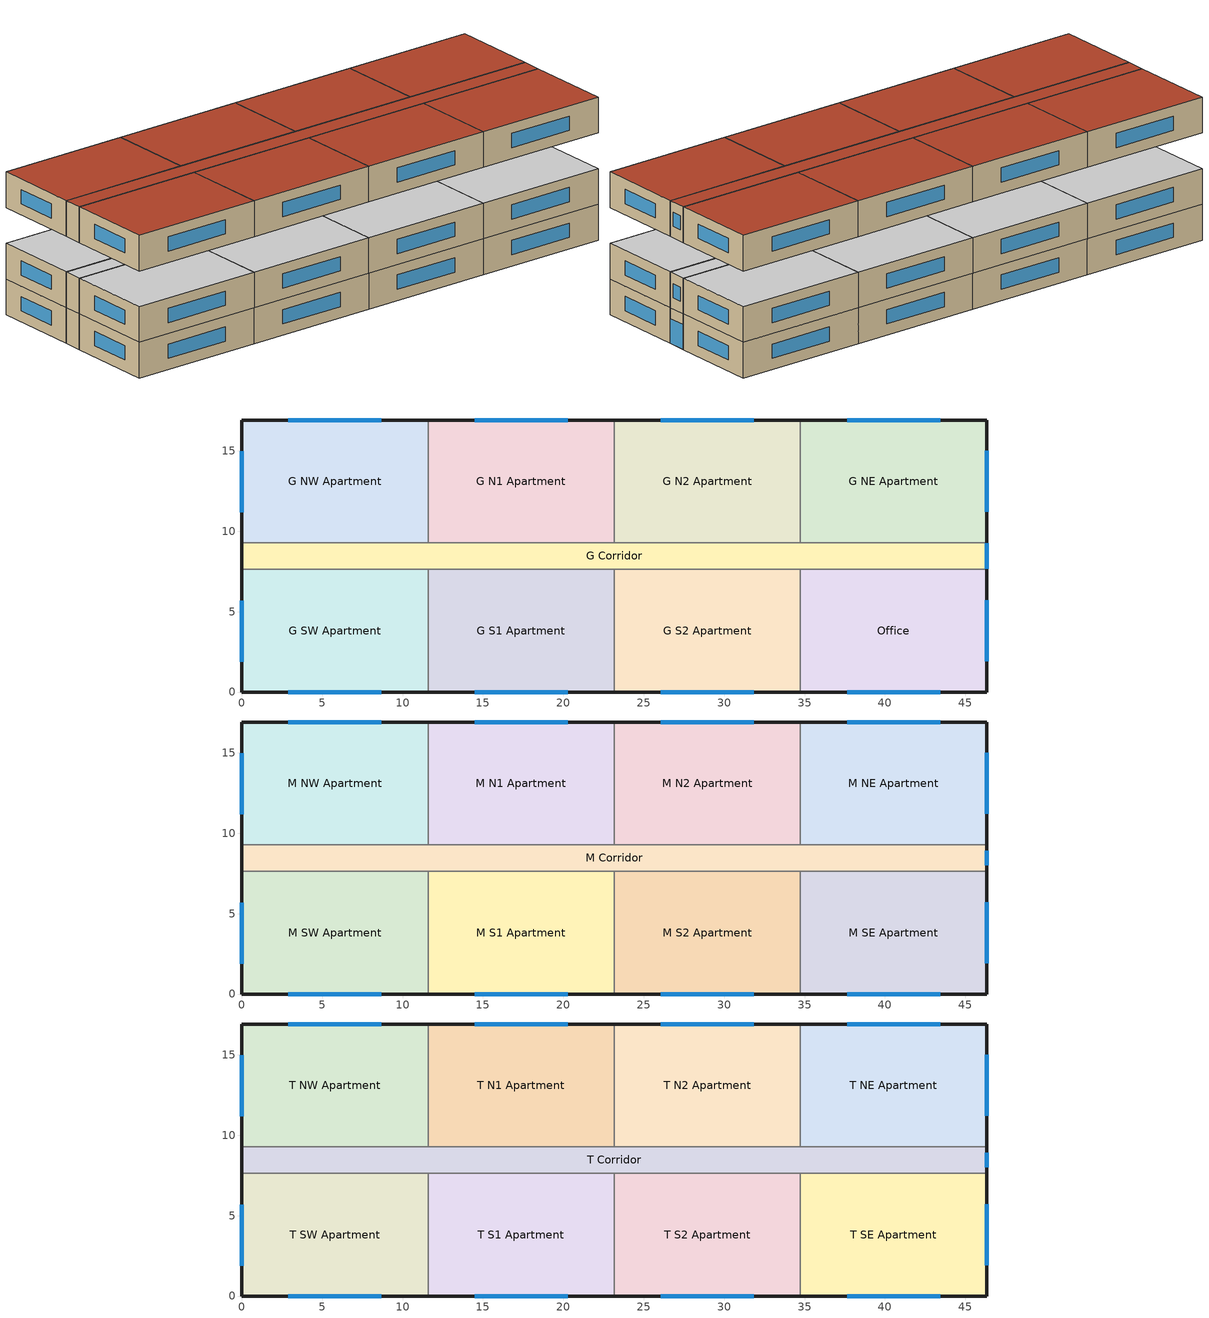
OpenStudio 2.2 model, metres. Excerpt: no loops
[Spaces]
G S1 Apartment
 floor ground: 23.16,7.62 23.16,0 11.58,0 11.58,7.62 z0
 wall outside: 11.58,0 23.16,0 z0:3.05
 wall to G S2 Apartment: 23.16,0 23.16,7.62 z0:3.05
 wall to G Corridor: 23.16,7.62 11.58,7.62 z0:3.05
 wall to G SW Apartment: 11.58,7.62 11.58,0 z0:3.05
 window: 14.48,0 20.27,0 z0.95:2.17
 ceiling adiabatic (Floor Adiabatic construction): 23.16,0 23.16,7.62 11.58,7.62 11.58,0 z3.05
G S2 Apartment
 floor ground: 34.75,7.62 34.75,0 23.16,0 23.16,7.62 z0
 wall outside: 23.16,0 34.75,0 z0:3.05
 wall to Office: 34.75,0 34.75,7.62 z0:3.05
 wall to G Corridor: 34.75,7.62 23.16,7.62 z0:3.05
 window: 26.06,0 31.85,0 z0.95:2.17
 ceiling adiabatic (Floor Adiabatic construction): 34.75,0 34.75,7.62 23.16,7.62 23.16,0 z3.05
G NE Apartment
 floor ground: 46.33,16.92 46.33,9.3 34.75,9.3 34.75,16.92 z0
 wall outside: 46.33,9.3 46.33,16.92 34.75,16.92 z0:3.05
 wall to G Corridor: 34.75,9.3 46.33,9.3 z0:3.05
 wall to G N2 Apartment: 34.75,16.92 34.75,9.3 z0:3.05
 window: 46.33,11.2 46.33,15.01 / 43.43,16.92 37.64,16.92 z0.95:2.17
 ceiling adiabatic (Floor Adiabatic construction): 46.33,9.3 46.33,16.92 34.75,16.92 34.75,9.3 z3.05
G NW Apartment
 floor ground: 11.58,16.92 11.58,9.3 0,9.3 0,16.92 z0
 wall outside: 11.58,16.92 0,16.92 0,9.3 z0:3.05
 wall to G N1 Apartment: 11.58,9.3 11.58,16.92 z0:3.05
 wall to G Corridor: 0,9.3 11.58,9.3 z0:3.05
 window: 8.69,16.92 2.89,16.92 / 0,14.97 0,11.16 z0.95:2.17
 ceiling adiabatic (Floor Adiabatic construction): 11.58,9.3 11.58,16.92 0,16.92 0,9.3 z3.05
G N1 Apartment
 floor ground: 23.16,16.92 23.16,9.3 11.58,9.3 11.58,16.92 z0
 wall outside: 23.16,16.92 11.58,16.92 z0:3.05
 wall to G N2 Apartment: 23.16,9.3 23.16,16.92 z0:3.05
 wall to G Corridor: 11.58,9.3 23.16,9.3 z0:3.05
 window: 20.27,16.92 14.48,16.92 z0.95:2.17
 ceiling adiabatic (Floor Adiabatic construction): 23.16,9.3 23.16,16.92 11.58,16.92 11.58,9.3 z3.05
Office
 floor ground: 46.33,7.62 46.33,0 34.75,0 34.75,7.62 z0
 wall outside: 34.75,0 46.33,0 46.33,7.62 z0:3.05
 wall to G Corridor: 46.33,7.62 34.75,7.62 z0:3.05
 window: 46.33,1.9 46.33,5.71 / 37.64,0 43.43,0 z0.95:2.17
 ceiling adiabatic (Floor Adiabatic construction): 46.33,0 46.33,7.62 34.75,7.62 34.75,0 z3.05
G Corridor
 floor ground: 46.33,9.3 46.33,7.62 0,7.62 0,9.3 z0
 wall outside: 46.33,7.62 46.33,9.3 / 0,9.3 0,7.62 z0:3.05
 wall to G N2 Apartment: 34.75,9.3 23.16,9.3 z0:3.05
 wall to G SW Apartment: 0,7.62 11.58,7.62 z0:3.05
 window: 46.33,7.67 46.33,9.25 z0.03:2.13
 ceiling adiabatic (Floor Adiabatic construction): 46.33,7.62 46.33,9.3 0,9.3 0,7.62 z3.05
G SW Apartment
 floor ground: 11.58,7.62 11.58,0 0,0 0,7.62 z0
 wall outside: 0,7.62 0,0 11.58,0 z0:3.05
 window: 0,5.68 0,1.87 / 2.9,0 8.69,0 z0.95:2.17
 ceiling adiabatic (Floor Adiabatic construction): 11.58,0 11.58,7.62 0,7.62 0,0 z3.05
G N2 Apartment
 floor ground: 34.75,16.92 34.75,9.3 23.16,9.3 23.16,16.92 z0
 wall outside: 34.75,16.92 23.16,16.92 z0:3.05
 window: 31.85,16.92 26.06,16.92 z0.95:2.17
 ceiling adiabatic (Floor Adiabatic construction): 34.75,9.3 34.75,16.92 23.16,16.92 23.16,9.3 z3.05
M S2 Apartment
 floor adiabatic (Floor Adiabatic construction): 34.75,7.62 34.75,0 23.16,0 23.16,7.62 z3.05
 wall outside: 23.16,0 34.75,0 z3.05:6.1
 wall to M SE Apartment: 34.75,0 34.75,7.62 z3.05:6.1
 wall to M S1 Apartment: 23.16,7.62 23.16,0 z3.05:6.1
 wall to M Corridor: 34.75,7.62 23.16,7.62 z3.05:6.1
 window: 26.06,0 31.85,0 z4:5.22
 ceiling adiabatic (Floor Adiabatic construction): 34.75,0 34.75,7.62 23.16,7.62 23.16,0 z6.1
M SE Apartment
 floor adiabatic (Floor Adiabatic construction): 46.33,7.62 46.33,0 34.75,0 34.75,7.62 z3.05
 wall outside: 34.75,0 46.33,0 46.33,7.62 z3.05:6.1
 wall to M Corridor: 46.33,7.62 34.75,7.62 z3.05:6.1
 window: 37.64,0 43.43,0 / 46.33,1.9 46.33,5.71 z4:5.22
 ceiling adiabatic (Floor Adiabatic construction): 46.33,0 46.33,7.62 34.75,7.62 34.75,0 z6.1
M Corridor
 floor adiabatic (Floor Adiabatic construction): 46.33,9.3 46.33,7.62 0,7.62 0,9.3 z3.05
 wall outside: 0,9.3 0,7.62 / 46.33,7.62 46.33,9.3 z3.05:6.1
 wall to M SW Apartment: 0,7.62 11.58,7.62 z3.05:6.1
 wall to M N1 Apartment: 23.16,9.3 11.58,9.3 z3.05:6.1
 wall to M NE Apartment: 46.33,9.3 34.75,9.3 z3.05:6.1
 wall to M N2 Apartment: 34.75,9.3 23.16,9.3 z3.05:6.1
 wall to M S1 Apartment: 11.58,7.62 23.16,7.62 z3.05:6.1
 wall to M NW Apartment: 11.58,9.3 0,9.3 z3.05:6.1
 window: 46.33,8 46.33,8.91 z4:5.22
 ceiling adiabatic (Floor Adiabatic construction): 46.33,7.62 46.33,9.3 0,9.3 0,7.62 z6.1
M SW Apartment
 floor adiabatic (Floor Adiabatic construction): 11.58,7.62 11.58,0 0,0 0,7.62 z3.05
 wall outside: 0,7.62 0,0 11.58,0 z3.05:6.1
 wall to M S1 Apartment: 11.58,0 11.58,7.62 z3.05:6.1
 window: 0,5.68 0,1.87 / 2.9,0 8.69,0 z4:5.22
 ceiling adiabatic (Floor Adiabatic construction): 11.58,0 11.58,7.62 0,7.62 0,0 z6.1
M NE Apartment
 floor adiabatic (Floor Adiabatic construction): 46.33,16.92 46.33,9.3 34.75,9.3 34.75,16.92 z3.05
 wall outside: 46.33,9.3 46.33,16.92 34.75,16.92 z3.05:6.1
 wall to M N2 Apartment: 34.75,16.92 34.75,9.3 z3.05:6.1
 window: 46.33,11.2 46.33,15.01 / 43.43,16.92 37.64,16.92 z4:5.22
 ceiling adiabatic (Floor Adiabatic construction): 46.33,9.3 46.33,16.92 34.75,16.92 34.75,9.3 z6.1
M N2 Apartment
 floor adiabatic (Floor Adiabatic construction): 34.75,16.92 34.75,9.3 23.16,9.3 23.16,16.92 z3.05
 wall outside: 34.75,16.92 23.16,16.92 z3.05:6.1
 wall to M N1 Apartment: 23.16,16.92 23.16,9.3 z3.05:6.1
 window: 31.85,16.92 26.06,16.92 z4:5.22
 ceiling adiabatic (Floor Adiabatic construction): 34.75,9.3 34.75,16.92 23.16,16.92 23.16,9.3 z6.1
M N1 Apartment
 floor adiabatic (Floor Adiabatic construction): 23.16,16.92 23.16,9.3 11.58,9.3 11.58,16.92 z3.05
 wall outside: 23.16,16.92 11.58,16.92 z3.05:6.1
 wall to M NW Apartment: 11.58,16.92 11.58,9.3 z3.05:6.1
 window: 20.27,16.92 14.48,16.92 z4:5.22
 ceiling adiabatic (Floor Adiabatic construction): 23.16,9.3 23.16,16.92 11.58,16.92 11.58,9.3 z6.1
M S1 Apartment
 floor adiabatic (Floor Adiabatic construction): 23.16,7.62 23.16,0 11.58,0 11.58,7.62 z3.05
 wall outside: 11.58,0 23.16,0 z3.05:6.1
 window: 14.48,0 20.27,0 z4:5.22
 ceiling adiabatic (Floor Adiabatic construction): 23.16,0 23.16,7.62 11.58,7.62 11.58,0 z6.1
M NW Apartment
 floor adiabatic (Floor Adiabatic construction): 11.58,16.92 11.58,9.3 0,9.3 0,16.92 z3.05
 wall outside: 11.58,16.92 0,16.92 0,9.3 z3.05:6.1
 window: 0,14.97 0,11.16 / 8.69,16.92 2.89,16.92 z4:5.22
 ceiling adiabatic (Floor Adiabatic construction): 11.58,9.3 11.58,16.92 0,16.92 0,9.3 z6.1
T SW Apartment
 floor adiabatic (Floor Adiabatic construction): 11.58,7.62 11.58,0 0,0 0,7.62 z9.14
 wall outside: 0,7.62 0,0 11.58,0 z9.14:12.19
 wall to T S1 Apartment: 11.58,0 11.58,7.62 z9.14:12.19
 wall to T Corridor: 11.58,7.62 0,7.62 z9.14:12.19
 window: 0,5.68 0,1.87 / 2.9,0 8.69,0 z10.1:11.32
 roof outside: 11.58,0 11.58,7.62 0,7.62 0,0 z12.19
T N1 Apartment
 floor adiabatic (Floor Adiabatic construction): 23.16,16.92 23.16,9.3 11.58,9.3 11.58,16.92 z9.14
 wall outside: 23.16,16.92 11.58,16.92 z9.14:12.19
 wall to T Corridor: 11.58,9.3 23.16,9.3 z9.14:12.19
 wall to T NW Apartment: 11.58,16.92 11.58,9.3 z9.14:12.19
 wall to T N2 Apartment: 23.16,9.3 23.16,16.92 z9.14:12.19
 window: 20.27,16.92 14.48,16.92 z10.1:11.32
 roof outside: 23.16,9.3 23.16,16.92 11.58,16.92 11.58,9.3 z12.19
T Corridor
 floor adiabatic (Floor Adiabatic construction): 46.33,9.3 46.33,7.62 0,7.62 0,9.3 z9.14
 wall outside: 46.33,7.62 46.33,9.3 / 0,9.3 0,7.62 z9.14:12.19
 wall to T SE Apartment: 34.75,7.62 46.33,7.62 z9.14:12.19
 wall to T S1 Apartment: 11.58,7.62 23.16,7.62 z9.14:12.19
 wall to T NW Apartment: 11.58,9.3 0,9.3 z9.14:12.19
 wall to T N2 Apartment: 34.75,9.3 23.16,9.3 z9.14:12.19
 wall to T S2 Apartment: 23.16,7.62 34.75,7.62 z9.14:12.19
 wall to T NE Apartment: 46.33,9.3 34.75,9.3 z9.14:12.19
 window: 46.33,8 46.33,8.91 z10.1:11.32
 roof outside: 46.33,7.62 46.33,9.3 0,9.3 0,7.62 z12.19
T N2 Apartment
 floor adiabatic (Floor Adiabatic construction): 34.75,16.92 34.75,9.3 23.16,9.3 23.16,16.92 z9.14
 wall outside: 34.75,16.92 23.16,16.92 z9.14:12.19
 wall to T NE Apartment: 34.75,9.3 34.75,16.92 z9.14:12.19
 window: 31.85,16.92 26.06,16.92 z10.1:11.32
 roof outside: 34.75,9.3 34.75,16.92 23.16,16.92 23.16,9.3 z12.19
T NW Apartment
 floor adiabatic (Floor Adiabatic construction): 11.58,16.92 11.58,9.3 0,9.3 0,16.92 z9.14
 wall outside: 11.58,16.92 0,16.92 0,9.3 z9.14:12.19
 window: 8.69,16.92 2.89,16.92 / 0,14.97 0,11.16 z10.1:11.32
 roof outside: 11.58,9.3 11.58,16.92 0,16.92 0,9.3 z12.19
T NE Apartment
 floor adiabatic (Floor Adiabatic construction): 46.33,16.92 46.33,9.3 34.75,9.3 34.75,16.92 z9.14
 wall outside: 46.33,9.3 46.33,16.92 34.75,16.92 z9.14:12.19
 window: 43.43,16.92 37.64,16.92 / 46.33,11.2 46.33,15.01 z10.1:11.32
 roof outside: 46.33,9.3 46.33,16.92 34.75,16.92 34.75,9.3 z12.19
T S2 Apartment
 floor adiabatic (Floor Adiabatic construction): 34.75,7.62 34.75,0 23.16,0 23.16,7.62 z9.14
 wall outside: 23.16,0 34.75,0 z9.14:12.19
 wall to T SE Apartment: 34.75,0 34.75,7.62 z9.14:12.19
 wall to T S1 Apartment: 23.16,7.62 23.16,0 z9.14:12.19
 window: 26.06,0 31.85,0 z10.1:11.32
 roof outside: 34.75,0 34.75,7.62 23.16,7.62 23.16,0 z12.19
T S1 Apartment
 floor adiabatic (Floor Adiabatic construction): 23.16,7.62 23.16,0 11.58,0 11.58,7.62 z9.14
 wall outside: 11.58,0 23.16,0 z9.14:12.19
 window: 14.48,0 20.27,0 z10.1:11.32
 roof outside: 23.16,0 23.16,7.62 11.58,7.62 11.58,0 z12.19
T SE Apartment
 floor adiabatic (Floor Adiabatic construction): 46.33,7.62 46.33,0 34.75,0 34.75,7.62 z9.14
 wall outside: 34.75,0 46.33,0 46.33,7.62 z9.14:12.19
 window: 46.33,1.9 46.33,5.71 / 37.64,0 43.43,0 z10.1:11.32
 roof outside: 46.33,0 46.33,7.62 34.75,7.62 34.75,0 z12.19
[Site]
Miami Intl Ap_FL_USA: Latitude {deg}=25.82; Longitude {deg}=-80.3; Time Zone {hr}=-5; Elevation {m}=11; Terrain=City
[Building]
-MidriseApartment-ASHRAE 169-2006-1A created: 2017-11-09 21:50:00 +0000: North Axis {deg}=0; Default Construction Set=DOE Ref Pre-1980 - MidApt - ASHRAE 169-2006-1A; Standards Number of Stories=4; Standards Number of Above Ground Stories=0; Standards Building Type=MidriseApartment
[Site:WaterMainsTemperature]
Calculation Method=Correlation; Annual Average Outdoor Air Temperature {C}=24.4917; Maximum Difference In Monthly Average Outdoor Air Temperatures {deltaC}=8.7
[SizingPeriod:DesignDay] Barometric Pressure {Pa}=101193; Sky Clearness=0; Rain Indicator=0; Snow Indicator=0; Day of Month=21; Daylight Saving Time Indicator=0; Humidity Indicating Type=Wetbulb; Dry-Bulb Temperature Range Modifier Type=DefaultMultipliers
Name | Maximum Dry-Bulb Temperature {C} | Daily Dry-Bulb Temperature Range {deltaC} | Humidity Indicating Conditions at Maximum Dry-Bulb | Wind Speed {m/s} | Wind Direction {deg} | Month | Day Type | Solar Model Indicator | ASHRAE Taub | ASHRAE Taud
Miami Intl Ap Ann Htg 99.6% Condns DB | 8.7 | 0 | 8.7 | 3.8 | 340 | 1 | WinterDesignDay | ASHRAEClearSky
Miami Intl Ap Ann Clg .4% Condns DB=>MWB | 33.2 | 6.7 | 25.3 | 4.5 | 140 | 7 | SummerDesignDay | ASHRAETau | 0.528 | 1.905
[Site:GroundTemperature:BuildingSurface]
22.509, 22.645, 22.781, 22.956, 23.052, 23.08, 23.116, 23.108, 23.133, 23.139, 23.077, 22.913
[ClimateZones]
Climate Zone Value 1=1A
[Material:NoMass] Thermal Absorptance=0.9; Solar Absorptance=0.7
Name | Roughness | Thermal Resistance {m2-K/W} | Visible Absorptance
CP02 CARPET PAD | VeryRough | 0.21648 | 0.8
Nonres_Floor_Insulation | MediumSmooth | 2.88292 | 0.7
Typical Insulation R-2.17 | Smooth | 0.381975 | 0.7
Typical Carpet Pad | Smooth | 0.21648 | 0.8
Typical Insulation R-8.88 | Smooth | 1.56434 | 0.7
Typical Insulation | Smooth | 0.0282222 | 0.7
[Material]
Name | Roughness | Thickness {m} | Conductivity {W/m-K} | Density {kg/m3} | Specific Heat {J/kg-K} | Thermal Absorptance | Solar Absorptance | Visible Absorptance
100mm Normalweight concrete floor | MediumSmooth | 0.1016 | 2.31 | 2322 | 832
G01 13mm gypsum board | Smooth | 0.0127 | 0.16 | 800 | 1090 | 0.9 | 0.7 | 0.5
4 in. Normalweight Concrete Floor | MediumRough | 0.1016 | 2.31 | 2322 | 832 | 0.9 | 0.7 | 0.7
25mm Stucco | Smooth | 0.0254 | 0.72 | 1856 | 840 | 0.9 | 0.7 | 0.7
5/8 in. Gypsum Board | MediumSmooth | 0.0159 | 0.16 | 800 | 1090 | 0.9 | 0.7 | 0.7
Roof Membrane | VeryRough | 0.0095 | 0.16 | 1121.29 | 1460 | 0.9 | 0.7 | 0.7
Metal Roof Surface; F08 Metal surface | Smooth | 0.0008 | 45.28 | 7824 | 500 | 0.9 | 0.7 | 0.7
HW CONCRETE | Rough | 0.1016 | 1.31125 | 2240 | 837.36 | 0.9 | 0.7 | 0.7
8 in. Concrete Block Basement Wall | MediumRough | 0.2032 | 1.326 | 1842 | 912 | 0.9 | 0.7 | 0.7
G05 25mm wood | MediumSmooth | 0.0254 | 0.15 | 608 | 1630 | 0.9 | 0.5 | 0.5
Std Wood 6inch | MediumSmooth | 0.15 | 0.12 | 540 | 1210 | 0.9 | 0.7 | 0.7
[Construction]
Floor Adiabatic construction: CP02 CARPET PAD, 100mm Normalweight concrete floor, Nonres_Floor_Insulation
Typical Insulated Exterior Mass Floor: Typical Insulation R-2.17, 4 in. Normalweight Concrete Floor, Typical Carpet Pad
Typical Insulated Steel Framed Exterior Wall R-4.35: 25mm Stucco, 5/8 in. Gypsum Board, Typical Insulation R-2.17, 5/8 in. Gypsum Board
Typical IEAD Roof R-10.0: Roof Membrane, Typical Insulation R-8.88, Metal Roof Surface
Typical Interior Floor: 100mm Normalweight concrete floor, CP02 CARPET PAD
Typical Interior Wall: G01 13mm gypsum board, G01 13mm gypsum board
Typical Interior Ceiling: CP02 CARPET PAD, 100mm Normalweight concrete floor
ext-slab-mass: HW CONCRETE, CP02 CARPET PAD
Typical Insulated Basement Mass Wall: 8 in. Concrete Block Basement Wall
U 1.22 SHGC 0.54 Simple Glazing Window: U 1.22 SHGC 0.54 Simple Glazing
Typical Insulated Metal Door: F08 Metal surface, Typical Insulation
Typical Overhead Door: Typical Insulation
Typical Interior Window: Clear 3mm
Typical Interior Door; Typical Interior Partition: G05 25mm wood
InteriorFurnishings: Std Wood 6inch
[DefaultConstructionSet]
DOE Ref Pre-1980 - MidApt - ASHRAE 169-2006-1A: Default Exterior Surface Constructions=Default Surface Constructions 1; Default Interior Surface Constructions=Default Surface Constructions 2; Default Ground Contact Surface Constructions=Default Surface Constructions 3; Default Exterior SubSurface Constructions=Default Sub Surface Constructions 1; Default Interior SubSurface Constructions=Default Sub Surface Constructions 2; Interior Partition Construction=Typical Interior Partition
[DefaultSurfaceConstructions]
Name | Floor Construction | Wall Construction | Roof Ceiling Construction
Default Surface Constructions 1 | Typical Insulated Exterior Mass Floor | Typical Insulated Steel Framed Exterior Wall R-4.35 | Typical IEAD Roof R-10.0
Default Surface Constructions 2 | Typical Interior Floor | Typical Interior Wall | Typical Interior Ceiling
Default Surface Constructions 3 | ext-slab-mass | Typical Insulated Basement Mass Wall
[DefaultSubSurfaceConstructions]
Name | Fixed Window Construction | Operable Window Construction | Door Construction | Overhead Door Construction | Tubular Daylight Dome Construction | Tubular Daylight Diffuser Construction
Default Sub Surface Constructions 1 | U 1.22 SHGC 0.54 Simple Glazing Window | U 1.22 SHGC 0.54 Simple Glazing Window | Typical Insulated Metal Door | Typical Overhead Door | Typical Interior Window | Typical Interior Window
Default Sub Surface Constructions 2 | Typical Interior Window | Typical Interior Window | Typical Interior Door
[WindowMaterial:SimpleGlazingSystem]
U 1.22 SHGC 0.54 Simple Glazing: U-Factor {W/m2-K}=6.92748; Solar Heat Gain Coefficient=0.54; Visible Transmittance=0.38
[WindowMaterial:Glazing]
Clear 3mm: Optical Data Type=SpectralAverage; Thickness {m}=0.003; Solar Transmittance at Normal Incidence=0.837; Front Side Solar Reflectance at Normal Incidence=0.075; Back Side Solar Reflectance at Normal Incidence=0.075; Visible Transmittance at Normal Incidence=0.898; Front Side Visible Reflectance at Normal Incidence=0.081; Back Side Visible Reflectance at Normal Incidence=0.081; Infrared Transmittance at Normal Incidence=0; Front Side Infrared Hemispherical Emissivity=0.84; Back Side Infrared Hemispherical Emissivity=0.84; Conductivity {W/m-K}=0.9; Dirt Correction Factor for Solar and Visible Transmittance=1; Solar Diffusing=No
[Space]
Name | Space Type | Building Story | Thermal Zone
T SE Apartment | MidriseApartment Apartment | Building Story 3 | T SE Apartment ZN
G Corridor | MidriseApartment Corridor | Building Story 1 | G Corridor ZN
T SW Apartment | MidriseApartment Apartment | Building Story 3 | T SW Apartment ZN
M S2 Apartment | MidriseApartment Apartment | Building Story 2 | M S2 Apartment ZN
M SE Apartment | MidriseApartment Apartment | Building Story 2 | M SE Apartment ZN
T N1 Apartment | MidriseApartment Apartment | Building Story 3 | T N1 Apartment ZN
T Corridor | MidriseApartment Corridor | Building Story 3 | T Corridor ZN
T N2 Apartment | MidriseApartment Apartment | Building Story 3 | T N2 Apartment ZN
M SW Apartment | MidriseApartment Apartment | Building Story 2 | M SW Apartment ZN
T NW Apartment | MidriseApartment Apartment | Building Story 3 | T NW Apartment ZN
M Corridor | MidriseApartment Corridor | Building Story 2 | M Corridor ZN
G S1 Apartment | MidriseApartment Apartment | Building Story 1 | G S1 Apartment ZN
G S2 Apartment | MidriseApartment Apartment | Building Story 1 | G S2 Apartment ZN
M NE Apartment | MidriseApartment Apartment | Building Story 2 | M NE Apartment ZN
T NE Apartment | MidriseApartment Apartment | Building Story 3 | T NE Apartment ZN
G NW Apartment | MidriseApartment Apartment | Building Story 1 | G NW Apartment ZN
T S1 Apartment | MidriseApartment Apartment | Building Story 3 | T S1 Apartment ZN
M N1 Apartment | MidriseApartment Apartment | Building Story 2 | M N1 Apartment ZN
Office | MidriseApartment Office | Building Story 1 | Office ZN
G NE Apartment | MidriseApartment Apartment | Building Story 1 | G NE Apartment ZN
T S2 Apartment | MidriseApartment Apartment | Building Story 3 | T S2 Apartment ZN
G SW Apartment | MidriseApartment Apartment | Building Story 1 | G SW Apartment ZN
M N2 Apartment | MidriseApartment Apartment | Building Story 2 | M N2 Apartment ZN
G N1 Apartment | MidriseApartment Apartment | Building Story 1 | G N1 Apartment ZN
G N2 Apartment | MidriseApartment Apartment | Building Story 1 | G N2 Apartment ZN
M S1 Apartment | MidriseApartment Apartment | Building Story 2 | M S1 Apartment ZN
M NW Apartment | MidriseApartment Apartment | Building Story 2 | M NW Apartment ZN
[BuildingStory]
Name | Nominal Z Coordinate {m}
Building Story 1 | 0
Building Story 2 | 3.04785
Building Story 3 | 9.14355
[SpaceType] Standards Building Type=MidriseApartment
Name | Default Schedule Set | Design Specification Outdoor Air Object | Standards Space Type
MidriseApartment Office | MidriseApartment Office Schedule Set | MidriseApartment Office Ventilation | Office
MidriseApartment Corridor | MidriseApartment Corridor Schedule Set | MidriseApartment Corridor Ventilation | Corridor
MidriseApartment Apartment | MidriseApartment Apartment Schedule Set | MidriseApartment Apartment Ventilation | Apartment
[People:Definition] Number of People Calculation Method=People/Area; Fraction Radiant=0.3
Name | People per Space Floor Area {person/m2}
MidriseApartment Apartment People Definition | 0.0283091
MidriseApartment Office People Definition | 0.0227119
[People] Work Efficiency Schedule=Work Efficiency Schedule; Clothing Insulation Schedule=Clothing Schedule; Air Velocity Schedule=Air Velocity Schedule
Name | People Definition | Space or SpaceType
MidriseApartment Apartment People | MidriseApartment Apartment People Definition | MidriseApartment Apartment
MidriseApartment Office People | MidriseApartment Office People Definition | MidriseApartment Office
[Lights:Definition] Design Level Calculation Method=Watts/Area
Name | Watts per Space Floor Area {W/m2}
MidriseApartment Apartment Lights Definition | 3.87501
MidriseApartment Corridor Lights Definition | 9.9028
MidriseApartment Office Lights Definition | 21.9584
[Lights]
Name | Lights Definition | Space or SpaceType
MidriseApartment Apartment Lights | MidriseApartment Apartment Lights Definition | MidriseApartment Apartment
MidriseApartment Corridor Lights | MidriseApartment Corridor Lights Definition | MidriseApartment Corridor
MidriseApartment Office Lights | MidriseApartment Office Lights Definition | MidriseApartment Office
[ElectricEquipment:Definition]
Name | Design Level Calculation Method | Watts per Space Floor Area {W/m2} | Fraction Radiant | Design Level {W} | Fraction Latent | Fraction Lost
MidriseApartment Apartment Elec Equip Definition | Watts/Area | 5.38196 | 0.5
MidriseApartment Office Elec Equip Definition | Watts/Area | 12.9167 | 0.5
Ground Corridor Electric Equipment Definition1 | EquipmentLevel |  | 0 | 16055 | 0 | 0.95
[ElectricEquipment]
Name | Electric Equipment Definition | Space or SpaceType | Schedule
MidriseApartment Apartment Elec Equip | MidriseApartment Apartment Elec Equip Definition | MidriseApartment Apartment
MidriseApartment Office Elec Equip | MidriseApartment Office Elec Equip Definition | MidriseApartment Office
G Corridor_Elevators_Equip | Ground Corridor Electric Equipment Definition1 | G Corridor | ApartmentMidRise BLDG_ELEVATORS Pre2004
[DesignSpecification:OutdoorAir] Outdoor Air Flow per Person {m3/s-person}=0; Outdoor Air Flow Air Changes per Hour {1/hr}=0
Name | Outdoor Air Method | Outdoor Air Flow per Floor Area {m3/s-m2} | Outdoor Air Flow Rate {m3/s}
MidriseApartment Apartment Ventilation | Sum | 0.000480974 | 0
MidriseApartment Corridor Ventilation |  | 0
MidriseApartment Office Ventilation | Sum | 0.000214376 | 0
[SpaceInfiltration:DesignFlowRate] Design Flow Rate Calculation Method=Flow/ExteriorWallArea; Flow per Exterior Surface Area {m3/s-m2}=0.00113284; Constant Term Coefficient=1; Temperature Term Coefficient=0; Velocity Term Coefficient=0; Velocity Squared Term Coefficient=0
Name | Space or SpaceType
MidriseApartment Apartment Infiltration | MidriseApartment Apartment
MidriseApartment Corridor Infiltration | MidriseApartment Corridor
MidriseApartment Office Infiltration | MidriseApartment Office
[DefaultScheduleSet]
Name | Number of People Schedule | People Activity Level Schedule | Lighting Schedule | Electric Equipment Schedule | Infiltration Schedule
MidriseApartment Apartment Schedule Set | MidriseApartment Apartment Occ | MidriseApartment Activity | MidriseApartment Apartment Light | ApartmentMidRise EQP_APT_SCH | MidriseApartment Infil
MidriseApartment Corridor Schedule Set |  |  | MidriseApartment Corridor Light | ApartmentMidRise BLDG_ELEVATORS Pre2004 | MidriseApartment Infil
MidriseApartment Office Schedule Set | MidriseApartment Office Occ | MidriseApartment Activity | MidriseApartment Office Light | ApartmentMidRise EQP_OFF_SCH_Pre2004 | MidriseApartment OFFICE Infil
[ThermostatSetpoint:DualSetpoint]
Name | Heating Setpoint Temperature Schedule | Cooling Setpoint Temperature Schedule
MidriseApartment Corridor Thermostat 1; MidriseApartment Corridor Thermostat 2; MidriseApartment Corridor Thermostat 3 | MidriseApartment UnitHeater HtgSP Sch | MidriseApartment UnitHeater ClgSP Sch
MidriseApartment Apartment Thermostat 1; MidriseApartment Apartment Thermostat 2; MidriseApartment Apartment Thermostat 3; MidriseApartment Apartment Thermostat 4; MidriseApartment Apartment Thermostat 5; MidriseApartment Apartment Thermostat 6; MidriseApartment Apartment Thermostat 7; MidriseApartment Apartment Thermostat 8; MidriseApartment Apartment Thermostat 9; MidriseApartment Apartment Thermostat 10; MidriseApartment Apartment Thermostat 11; MidriseApartment Apartment Thermostat 12; MidriseApartment Apartment Thermostat 13; MidriseApartment Apartment Thermostat 14; MidriseApartment Apartment Thermostat 15; MidriseApartment Apartment Thermostat 16; MidriseApartment Apartment Thermostat 17; MidriseApartment Apartment Thermostat 18; MidriseApartment Apartment Thermostat 19; MidriseApartment Apartment Thermostat 20; MidriseApartment Apartment Thermostat 21; MidriseApartment Apartment Thermostat 22; MidriseApartment Apartment Thermostat 23 | MidriseApartment Apartment HtgSetp | MidriseApartment Apartment ClgSetp
MidriseApartment Office Thermostat 1 | MidriseApartment Office HtgSetp | MidriseApartment Office ClgSetp
[InternalMass:Definition]
Internal Mass Definition 1: Construction=InteriorFurnishings; Design Level Calculation Method=SurfaceArea/Area; Surface Area per Space Floor Area=2
[InternalMass] Internal Mass Definition=Internal Mass Definition 1
Name | Space or SpaceType
G SW Apartment Mass | G SW Apartment
G NW Apartment Mass | G NW Apartment
G NE Apartment Mass | G NE Apartment
G N1 Apartment Mass | G N1 Apartment
G N2 Apartment Mass | G N2 Apartment
G S1 Apartment Mass | G S1 Apartment
G S2 Apartment Mass | G S2 Apartment
M SW Apartment Mass | M SW Apartment
M NW Apartment Mass | M NW Apartment
M SE Apartment Mass | M SE Apartment
M NE Apartment Mass | M NE Apartment
M N1 Apartment Mass | M N1 Apartment
M N2 Apartment Mass | M N2 Apartment
M S1 Apartment Mass | M S1 Apartment
M S2 Apartment Mass | M S2 Apartment
T SW Apartment Mass | T SW Apartment
T NW Apartment Mass | T NW Apartment
T SE Apartment Mass | T SE Apartment
T NE Apartment Mass | T NE Apartment
T N1 Apartment Mass | T N1 Apartment
T N2 Apartment Mass | T N2 Apartment
T S1 Apartment Mass | T S1 Apartment
T S2 Apartment Mass | T S2 Apartment
Office Mass | Office
G Corridor Mass | G Corridor
M Corridor Mass | M Corridor
T Corridor Mass | T Corridor
[ThermalZone] Use Ideal Air Loads=No
Name | Thermostat | Multiplier
G Corridor ZN | MidriseApartment Corridor Thermostat 1
G N1 Apartment ZN | MidriseApartment Apartment Thermostat 1
G N2 Apartment ZN | MidriseApartment Apartment Thermostat 2
G NE Apartment ZN | MidriseApartment Apartment Thermostat 3
G NW Apartment ZN | MidriseApartment Apartment Thermostat 4
G S1 Apartment ZN | MidriseApartment Apartment Thermostat 5
G S2 Apartment ZN | MidriseApartment Apartment Thermostat 6
G SW Apartment ZN | MidriseApartment Apartment Thermostat 7
M Corridor ZN | MidriseApartment Corridor Thermostat 2 | 2
M N1 Apartment ZN | MidriseApartment Apartment Thermostat 8 | 2
M N2 Apartment ZN | MidriseApartment Apartment Thermostat 9 | 2
M NE Apartment ZN | MidriseApartment Apartment Thermostat 10 | 2
M NW Apartment ZN | MidriseApartment Apartment Thermostat 11 | 2
M S1 Apartment ZN | MidriseApartment Apartment Thermostat 12 | 2
M S2 Apartment ZN | MidriseApartment Apartment Thermostat 13 | 2
M SE Apartment ZN | MidriseApartment Apartment Thermostat 14 | 2
M SW Apartment ZN | MidriseApartment Apartment Thermostat 15 | 2
Office ZN | MidriseApartment Office Thermostat 1
T Corridor ZN | MidriseApartment Corridor Thermostat 3
T N1 Apartment ZN | MidriseApartment Apartment Thermostat 16
T N2 Apartment ZN | MidriseApartment Apartment Thermostat 17
T NE Apartment ZN | MidriseApartment Apartment Thermostat 18
T NW Apartment ZN | MidriseApartment Apartment Thermostat 19
T S1 Apartment ZN | MidriseApartment Apartment Thermostat 20
T S2 Apartment ZN | MidriseApartment Apartment Thermostat 21
T SE Apartment ZN | MidriseApartment Apartment Thermostat 22
T SW Apartment ZN | MidriseApartment Apartment Thermostat 23
[Sizing:Zone] Zone Cooling Design Supply Air Temperature Input Method=SupplyAirTemperature; Zone Cooling Design Supply Air Temperature {C}=14; Zone Cooling Design Supply Air Temperature Difference {deltaC}=11.11; Zone Heating Design Supply Air Temperature Input Method=SupplyAirTemperature; Zone Heating Design Supply Air Temperature {C}=50; Zone Heating Design Supply Air Temperature Difference {deltaC}=11.11; Zone Cooling Design Supply Air Humidity Ratio {kg-H2O/kg-air}=0.008; Zone Heating Design Supply Air Humidity Ratio {kg-H2O/kg-air}=0.008; Cooling Design Air Flow Method=DesignDay; Heating Design Air Flow Method=DesignDay; Account for Dedicated Outdoor Air System=No; Dedicated Outdoor Air System Control Strategy=NeutralSupplyAir; Dedicated Outdoor Air Low Setpoint Temperature for Design {C}=autosize; Dedicated Outdoor Air High Setpoint Temperature for Design {C}=autosize
G Corridor ZN; M Corridor ZN; T Corridor ZN
[Zone equipment]
G Corridor ZN: G Corridor ZN UnitHeater
M Corridor ZN: M Corridor ZN UnitHeater
T Corridor ZN: T Corridor ZN UnitHeater
[Fan:ConstantVolume] Availability Schedule=Always On; Fan Efficiency=0.4675; Pressure Rise {Pa}=49.8178; Maximum Flow Rate {m3/s}=AutoSize; Motor Efficiency=0.85
G Corridor ZN UnitHeater Fan; M Corridor ZN UnitHeater Fan; T Corridor ZN UnitHeater Fan
[Coil:Heating:Electric] Availability Schedule=Always On
G Corridor ZN UnitHeater Electric Htg Coil; M Corridor ZN UnitHeater Electric Htg Coil; T Corridor ZN UnitHeater Electric Htg Coil
[ZoneHVAC:UnitHeater] Availability Schedule=Always On; Maximum Supply Air Flow Rate {m3/s}=autosize; Fan Control Type=Continuous; Minimum Hot Water Flow Rate {m3/s}=0; Heating Convergence Tolerance=0.001
Name | Supply Air Fan | Heating Coil
G Corridor ZN UnitHeater | G Corridor ZN UnitHeater Fan | G Corridor ZN UnitHeater Electric Htg Coil
M Corridor ZN UnitHeater | M Corridor ZN UnitHeater Fan | M Corridor ZN UnitHeater Electric Htg Coil
T Corridor ZN UnitHeater | T Corridor ZN UnitHeater Fan | T Corridor ZN UnitHeater Electric Htg Coil
[Exterior:Lights:Definition]
NonDimming Exterior Lights Def: Design Level {W}=6436
[Exterior:Lights]
NonDimming Exterior Lights Def: Exterior Lights Definition=NonDimming Exterior Lights Def; Schedule=ApartmentMidRise Exterior_Lgt_ALWAYS_ON; Control Option=AstronomicalClock
[Schedule:Ruleset]
Name | Default Day Schedule | Summer Design Day Schedule | Winter Design Day Schedule
Clothing Schedule | Clothing Schedule Default Winter Clothes
Air Velocity Schedule | Air Velocity Schedule Default
Work Efficiency Schedule | Work Efficiency Schedule Default
MidriseApartment Apartment Occ | MidriseApartment Apartment Occ Default | MidriseApartment Apartment Occ Summer Design Day | MidriseApartment Apartment Occ Winter Design Day
MidriseApartment Activity | MidriseApartment Activity Default | MidriseApartment Activity Summer Design Day | MidriseApartment Activity Winter Design Day
MidriseApartment Apartment Light | MidriseApartment Apartment Light Default | MidriseApartment Apartment Light Summer Design Day | MidriseApartment Apartment Light Winter Design Day
ApartmentMidRise EQP_APT_SCH | ApartmentMidRise EQP_APT_SCH Default | ApartmentMidRise EQP_APT_SCH Summer Design Day | ApartmentMidRise EQP_APT_SCH Winter Design Day
MidriseApartment Infil | MidriseApartment Infil Default | MidriseApartment Infil Summer Design Day | MidriseApartment Infil Winter Design Day
MidriseApartment Apartment HtgSetp | MidriseApartment Apartment HtgSetp Default | MidriseApartment Apartment HtgSetp Summer Design Day | MidriseApartment Apartment HtgSetp Winter Design Day
MidriseApartment Apartment ClgSetp | MidriseApartment Apartment ClgSetp Default | MidriseApartment Apartment ClgSetp Summer Design Day | MidriseApartment Apartment ClgSetp Winter Design Day
MidriseApartment Corridor Light | MidriseApartment Corridor Light Default | MidriseApartment Corridor Light Summer Design Day | MidriseApartment Corridor Light Winter Design Day
ApartmentMidRise BLDG_ELEVATORS Pre2004 | ApartmentMidRise BLDG_ELEVATORS Pre2004 Default
MidriseApartment UnitHeater HtgSP Sch | MidriseApartment UnitHeater HtgSP Sch Default | MidriseApartment UnitHeater HtgSP Sch Summer Design Day | MidriseApartment UnitHeater HtgSP Sch Winter Design Day
MidriseApartment UnitHeater ClgSP Sch | MidriseApartment UnitHeater ClgSP Sch Default | MidriseApartment UnitHeater ClgSP Sch Summer Design Day | MidriseApartment UnitHeater ClgSP Sch Winter Design Day
MidriseApartment Office Occ | MidriseApartment Office Occ Default | MidriseApartment Office Occ Summer Design Day | MidriseApartment Office Occ Winter Design Day
MidriseApartment Office Light | MidriseApartment Office Light Default | MidriseApartment Office Light Summer Design Day | MidriseApartment Office Light Winter Design Day
ApartmentMidRise EQP_OFF_SCH_Pre2004 | ApartmentMidRise EQP_OFF_SCH_Pre2004 Default | ApartmentMidRise EQP_OFF_SCH_Pre2004 Summer Design Day | ApartmentMidRise EQP_OFF_SCH_Pre2004 Winter Design Day
MidriseApartment OFFICE Infil | MidriseApartment OFFICE Infil Default | MidriseApartment OFFICE Infil Summer Design Day | MidriseApartment OFFICE Infil Winter Design Day
MidriseApartment Office HtgSetp | MidriseApartment Office HtgSetp Default | MidriseApartment Office HtgSetp Summer Design Day | MidriseApartment Office HtgSetp Winter Design Day
MidriseApartment Office ClgSetp | MidriseApartment Office ClgSetp Default | MidriseApartment Office ClgSetp Summer Design Day | MidriseApartment Office ClgSetp Winter Design Day
Always On | Always On Default
ApartmentMidRise Exterior_Lgt_ALWAYS_ON | ApartmentMidRise Exterior_Lgt_ALWAYS_ON Default | ApartmentMidRise Exterior_Lgt_ALWAYS_ON Summer Design Day | ApartmentMidRise Exterior_Lgt_ALWAYS_ON Winter Design Day
[Schedule:Day]
Clothing Schedule Default Winter Clothes; MidriseApartment Infil Default; MidriseApartment Infil Winter Design Day; MidriseApartment Infil Summer Design Day; MidriseApartment Corridor Light Default; MidriseApartment Corridor Light Winter Design Day; MidriseApartment Corridor Light Summer Design Day; MidriseApartment OFFICE Infil Winter Design Day; MidriseApartment OFFICE Infil Summer Design Day; MidriseApartment OFFICE Infil WntrDsn|SmrDsn|Wknd Day; Always On Default; ApartmentMidRise Exterior_Lgt_ALWAYS_ON Default; ApartmentMidRise Exterior_Lgt_ALWAYS_ON Winter Design Day; ApartmentMidRise Exterior_Lgt_ALWAYS_ON Summer Design Day: 24, 0, 1
Clothing Schedule Summer Clothes: 24, 0, 0.5
Air Velocity Schedule Default: 24, 0, 0.2
Work Efficiency Schedule Default; MidriseApartment Office Occ Wknd Day: 24, 0, 0
MidriseApartment Apartment Occ Default; MidriseApartment Apartment Occ Winter Design Day; MidriseApartment Apartment Occ Summer Design Day: 7, 0, 1, 8, 0, 0.85, 9, 0, 0.39, 16, 0, 0.25, 17, 0, 0.3, 18, 0, 0.52, 21, 0, 0.87, 24, 0, 1
MidriseApartment Activity Default; MidriseApartment Activity Winter Design Day; MidriseApartment Activity Summer Design Day: 24, 0, 120
MidriseApartment Apartment Light Default; MidriseApartment Apartment Light Winter Design Day; MidriseApartment Apartment Light Summer Design Day: 4, 0, 0.067, 5, 0, 0.187, 6, 0, 0.394, 7, 0, 0.44, 8, 0, 0.393, 9, 0, 0.172, 15, 0, 0.119, 16, 0, 0.206, 17, 0, 0.439, 18, 0, 0.616, 19, 0, 0.829, 20, 0, 0.986, 21, 0, 1, 22, 0, 0.692, 23, 0, 0.384, 24, 0, 0.16
ApartmentMidRise EQP_APT_SCH Default; ApartmentMidRise EQP_APT_SCH Winter Design Day; ApartmentMidRise EQP_APT_SCH Summer Design Day: 1, 0, 0.45, 2, 0, 0.41, 3, 0, 0.39, 5, 0, 0.38, 6, 0, 0.43, 7, 0, 0.54, 8, 0, 0.65, 9, 0, 0.66, 10, 0, 0.67, 11, 0, 0.69, 12, 0, 0.7, 13, 0, 0.69, 14, 0, 0.66, 15, 0, 0.65, 16, 0, 0.68, 17, 0, 0.8, 19, 0, 1, 20, 0, 0.93, 21, 0, 0.89, 22, 0, 0.85, 23, 0, 0.71, 24, 0, 0.58
MidriseApartment Apartment HtgSetp Default; MidriseApartment Apartment HtgSetp Winter Design Day; MidriseApartment Apartment HtgSetp Summer Design Day: 24, 0, 21.1
MidriseApartment Apartment ClgSetp Default; MidriseApartment Apartment ClgSetp Winter Design Day; MidriseApartment Apartment ClgSetp Summer Design Day: 24, 0, 23.9
ApartmentMidRise BLDG_ELEVATORS Pre2004 Default: 4, 0, 0.05, 5, 0, 0.1, 6, 0, 0.2, 7, 0, 0.4, 9, 0, 0.5, 10, 0, 0.35, 16, 0, 0.15, 17, 0, 0.35, 19, 0, 0.5, 21, 0, 0.4, 22, 0, 0.3, 23, 0, 0.2, 24, 0, 0.1
MidriseApartment UnitHeater HtgSP Sch Default; MidriseApartment UnitHeater HtgSP Sch Winter Design Day; MidriseApartment UnitHeater HtgSP Sch Summer Design Day; MidriseApartment Office HtgSetp Summer Design Day: 24, 0, 15.6
MidriseApartment UnitHeater ClgSP Sch Default; MidriseApartment UnitHeater ClgSP Sch Winter Design Day; MidriseApartment UnitHeater ClgSP Sch Summer Design Day: 24, 0, 40
MidriseApartment Office Occ Default; MidriseApartment Office Occ Winter Design Day; MidriseApartment Office Occ Summer Design Day: 8, 0, 0, 12, 0, 1, 13, 0, 0.5, 17, 0, 1, 24, 0, 0
MidriseApartment Office Light Default; MidriseApartment Office Light Summer Design Day: 8, 0, 0.18, 12, 0, 0.9, 13, 0, 0.8, 17, 0, 0.9, 24, 0, 0.18
MidriseApartment Office Light Winter Design Day; MidriseApartment Office Light WntrDsn|Wknd Day: 24, 0, 0.18
ApartmentMidRise EQP_OFF_SCH_Pre2004 Default; ApartmentMidRise EQP_OFF_SCH_Pre2004 Winter Design Day: 24, 0, 0.33
ApartmentMidRise EQP_OFF_SCH_Pre2004 Summer Design Day; ApartmentMidRise EQP_OFF_SCH_Pre2004 Wkdy|SmrDsn Day: 7, 0, 0.33, 8, 0, 0.5, 12, 0, 1, 13, 0, 0.94, 17, 0, 1, 18, 0, 0.5, 24, 0, 0.33
MidriseApartment OFFICE Infil Default: 8, 0, 1, 17, 0, 0.25, 24, 0, 1
MidriseApartment Office HtgSetp Default; MidriseApartment Office HtgSetp Winter Design Day: 7, 0, 15.6, 8, 0, 18.3, 17, 0, 21.1, 18, 0, 18.3, 24, 0, 15.6
MidriseApartment Office ClgSetp Default; MidriseApartment Office ClgSetp Summer Design Day: 7, 0, 29.4, 8, 0, 26.7, 17, 0, 23.9, 18, 0, 26.7, 24, 0, 29.4
MidriseApartment Office ClgSetp Winter Design Day: 24, 0, 29.4
[Schedule:Rule] Rule Order=0; Date Specification Type=DateRange; Start Day=1
Name | Schedule Ruleset | Day Schedule | Start Month | End Month | End Day | Apply Sunday | Apply Saturday | Apply Monday | Apply Tuesday | Apply Wednesday | Apply Thursday | Apply Friday
Schedule Rule 1 | Clothing Schedule | Clothing Schedule Summer Clothes | 5 | 9 | 30
Schedule Rule 2 | MidriseApartment Office Occ | MidriseApartment Office Occ Wknd Day | 1 | 12 | 31 | Yes | Yes
Schedule Rule 3 | MidriseApartment Office Light | MidriseApartment Office Light WntrDsn|Wknd Day | 1 | 12 | 31 | Yes | Yes
Schedule Rule 4 | ApartmentMidRise EQP_OFF_SCH_Pre2004 | ApartmentMidRise EQP_OFF_SCH_Pre2004 Wkdy|SmrDsn Day | 1 | 12 | 31 |  |  | Yes | Yes | Yes | Yes | Yes
Schedule Rule 5 | MidriseApartment OFFICE Infil | MidriseApartment OFFICE Infil WntrDsn|SmrDsn|Wknd Day | 1 | 12 | 31 | Yes | Yes
